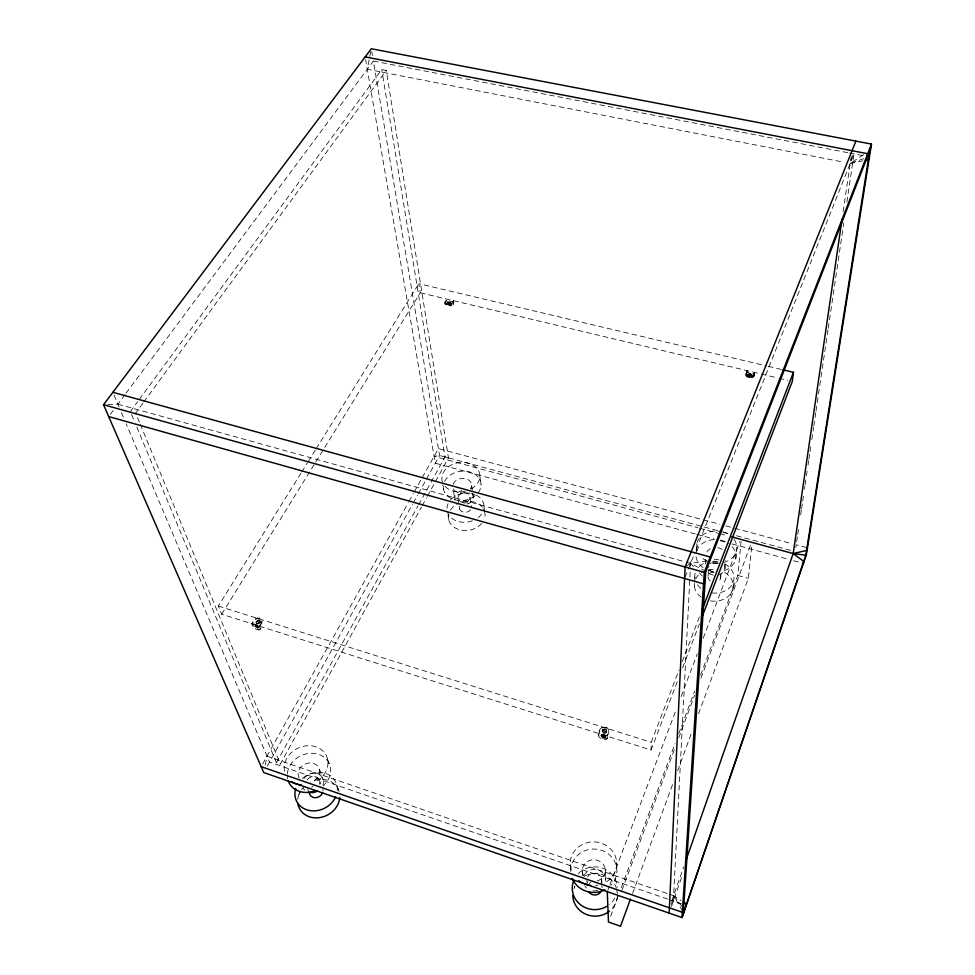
<?xml version="1.0" encoding="UTF-8"?>
<svg xmlns="http://www.w3.org/2000/svg" width="975" height="975" viewBox="0 0 975 975"><rect width="100%" height="100%" fill="white"/><g stroke="black" fill="none" stroke-linecap="round" stroke-linejoin="round"><path stroke-width="0.73" stroke-dasharray="4.88 3.66" d="M300.946 473.228L218.351 606.036L221.703 614.226L651.093 750.043L651.227 742.304L679.014 670.008M450.182 303.481L450.304 303.639A1.816 1.268 -7.4 0 0 447.086 302.872L451.523 304.456A1.828 1.158 32 0 1 450.06 305.053A1.828 1.158 32 0 1 448.317 303.7L448.451 303.213M673.347 901.083L689.837 578.553M689.91 577.029L690.373 567.925M690.458 566.402L690.836 559.028M694.407 586.072L694.553 583.379M694.627 582.026L695.102 573.836M696.211 553.678L696.772 543.77M705.449 564.172L706.022 555.397M708.094 576.006L708.764 566.195M720.647 578.09L720.988 573.897M724.852 568.852L725.595 560.089M745.838 374.327L746.801 371.987L754.272 373.766L753.322 376.118A3.937 2.84 3.3 0 1 748.617 377.569A3.937 2.84 3.3 0 1 745.838 374.327L747.13 370.646L746.862 373.644A3.9 2.633 20.6 0 0 750.384 376.85A3.9 2.633 20.6 0 0 754.321 375.424L754.601 372.438L753.382 375.448A3.937 2.84 3.3 0 1 748.678 376.898A3.937 2.84 3.3 0 1 745.899 373.657M746.801 371.987L746.594 374.315A3.9 2.633 20.6 0 0 750.104 377.52A3.9 2.633 20.6 0 0 754.053 376.094L754.321 375.424M751.347 375.826L751.213 376.326A1.95 1.414 3.3 0 1 747.593 375.46L747.801 374.607L752.139 375.802M751.518 375.302L751.518 375.302A1.95 1.414 3.3 0 0 747.91 374.437L747.593 375.46M732.981 588.352L733.736 580.271M735.735 558.785L736.527 550.229M754.053 376.094L754.272 373.766M700.55 675.273L737.807 575.433L741.073 541.515M698.563 713.81L748.325 578.358L751.944 544.464M843.156 211.624L851.029 157.767M795.832 547.548L796.234 544.83L806.045 547.475M796.685 541.832L797.574 535.811M797.794 534.312L798.683 528.292M800.682 514.763L801.352 510.254M801.572 508.743L802.462 502.734M802.681 501.223L803.571 495.215M804.46 489.194L804.899 486.196M805.131 484.685L806.24 477.165M806.459 475.666L807.129 471.157M808.019 465.136L808.677 460.627M808.897 459.128L809.786 453.107M810.018 451.608L810.908 445.587M811.797 439.579L813.564 427.55M813.796 426.038L815.795 412.51M816.014 410.999L819.573 386.941M819.792 385.442L828.019 329.806M828.238 328.307L843.789 223.043M846.909 201.996L854.015 153.867L695.687 550.656M370.732 51.675L367.283 69.262L844.228 162.264M265.237 765.119L267.028 756.198L667.875 893.722M605.487 736.369L605.438 736.21A2.316 1.048 23 0 0 603.306 734.711A2.316 1.048 23 0 0 601.246 734.882L605.487 736.369L605.268 737.283A2.316 1.048 23 0 1 603.196 737.453A2.316 1.048 23 0 1 601.063 735.942L601.039 735.357A2.316 1.048 23 0 1 603.111 735.187A2.316 1.048 23 0 1 605.243 736.686L605.268 737.283M606.755 731.14L606.365 732.42A2.316 2.035 -0.4 0 1 602.16 731.092L602.55 729.812A2.316 2.035 -0.4 0 1 606.755 731.14L602.416 730.056L606.694 731.408M602.16 731.092L606.511 732.176L602.221 730.823A2.316 2.035 -0.4 0 0 606.352 732.128M852.333 155.062L850.2 163.422L862.777 160.826M671.385 904.41L673.628 895.696L669.313 894.221M748.544 374.424L748.544 374.424A1.938 1.304 20.6 0 1 750.445 373.876A1.938 1.304 20.6 0 1 752.152 375.29L752.091 375.972A1.938 1.304 20.6 0 1 750.202 376.521A1.938 1.304 20.6 0 1 748.483 375.107L748.459 374.753A1.938 1.304 20.6 0 1 750.299 374.205A1.938 1.304 20.6 0 1 752.017 375.619L747.886 374.778A1.95 1.414 3.3 0 1 751.493 375.631L751.237 375.997A1.95 1.414 3.3 0 1 747.63 375.131M748.337 375.265L748.349 375.448A1.938 1.304 20.6 0 0 750.068 376.862A1.938 1.304 20.6 0 0 751.957 376.313L748.471 374.924M671.738 901.071L683.67 866.946M671.483 906.433L682.378 875.197M632.556 893.453L672.884 783.668M677.601 770.835L692.274 730.921M610.594 916.305L618.053 896.33M621.246 887.774L674.993 743.73M678.722 733.748L694.688 690.958M621.952 890.321L674.98 747.935M678.697 737.965L694.614 695.248M700.976 678.161L750.823 544.318M607.815 890.248L609.436 885.97M609.972 884.544L676.272 709.398M681.123 696.577L697.296 653.859M703.231 638.198L739.891 541.357M651.093 750.043L677.698 680.574M682.598 667.814L699.428 623.866M682.281 661.501L699.721 616.127M573.946 888.761L574.933 886.263L574.19 887.482M695.76 579.113L696.174 578.029A19.463 15.807 5 0 1 702.609 571.935M685.12 577.127L695.126 552.069M450.267 302.969L449.877 303.932A1.816 1.268 -7.4 0 1 446.672 303.164M446.708 303.834L447.05 302.543A1.816 1.268 -7.4 0 1 450.255 303.31M751.957 376.313L752.164 375.472L748.495 374.595M607.437 735.711L608.802 732.347A4.668 4.107 -0.4 0 0 600.1 729.605L598.808 734.943A4.68 2.121 23 0 0 603.232 738.294A4.68 2.121 23 0 0 607.51 737.697L607.437 735.711L598.723 732.956M607.12 738.66L607.035 736.113L608.79 731.774A4.668 4.119 -0.4 0 0 600.088 729.032L598.309 733.346L598.418 735.906A4.68 2.108 23 0 0 602.842 739.257A4.68 2.108 23 0 0 607.12 738.66L607.51 737.697M601.246 734.882L601.014 735.503L605.292 736.856M601.222 735.308L601.258 735.467A2.316 1.048 23 0 0 603.391 736.966A2.316 1.048 23 0 0 605.463 736.795L601.027 735.784L605.292 737.137M300.02 792.029L299.057 794.32L300.861 790.92M260.167 622.367L260.264 622.135A2.194 1.731 -20.6 0 0 256.62 620.977L260.167 622.367L256.449 621.197M256.193 621.623L256.084 621.855A2.194 1.731 -20.6 0 0 259.74 623.013L256.084 621.319L259.911 622.793M450.523 510.266L451.047 509.279A18.403 14.442 -8.6 0 1 457.848 503.648M136.805 427.038L276.449 762.73L280.325 764.071L421.407 507.122M422.138 505.793L426.526 497.798M427.257 496.47L448.463 457.86L386.283 70.456L381.737 69.578L138.487 400.554M276.449 762.73L417.885 506.122M418.616 504.794L445.002 456.922L381.737 69.578M267.357 766.033L412.437 504.392M413.168 503.063L417.592 495.093M418.324 493.764L425.685 480.48M426.428 479.152L439.554 455.483L373.376 61.072L848.043 152.722M262.641 764.059L408.208 502.783M408.952 501.455L413.388 493.484M414.119 492.168L421.517 478.896M422.26 477.567L438.397 448.597L719.977 524.331M602.428 730.348L602.562 730.104A2.316 2.035 -0.4 0 1 606.767 731.421M259.131 626.767L255.389 625.438A2.169 0.914 29.4 0 1 256.876 625.133A2.169 0.914 29.4 0 1 259.033 626.596L258.875 627.193L255.158 626.011L255.462 625.219M450.011 303.786L446.782 303.335L451.657 303.664L448.403 302.884M259.24 627.059L255.267 626.316L259.265 627.205A2.169 0.914 29.4 0 1 257.778 627.51A2.169 0.914 29.4 0 1 255.621 626.06L255.523 625.889M260.069 625.865L261.848 622.891A4.436 3.51 -20.6 0 0 259.837 618.735A4.436 3.51 -20.6 0 0 254.292 620.502L252.501 623.476L253.293 625.56A4.375 1.828 29.4 0 0 257.863 628.814A4.375 1.828 29.4 0 0 260.849 627.949L260.069 625.865L252.501 623.476M453.046 301.909L451.791 304.029A3.668 2.547 -7.4 0 1 447.196 305.358A3.668 2.547 -7.4 0 1 445.136 302.445L446.416 300.324L453.046 301.909L453.375 304.224A3.693 2.34 32 0 1 450.377 305.748A3.693 2.34 32 0 1 446.745 302.64L446.416 300.324M260.325 629.277L260.837 628.424M448.524 302.433L448.22 303.018A1.828 1.158 32 0 1 449.682 302.408A1.828 1.158 32 0 1 451.425 303.773L451.486 303.956M221.703 614.226L315.01 463.174M315.803 461.882L420.286 292.768L418.811 283.688L766.789 365.978M301.738 471.937L307.357 462.906M308.161 461.614L315.376 450.011M316.18 448.732L418.811 283.688M142.862 403.236L135.671 413.059L139.718 422.894M143.752 402.017L386.283 70.456M130.382 411.584L137.585 401.785M110.346 414.29L113.697 409.793M107.835 404.564L117.89 404.162L125.141 394.424M126.043 393.205L373.376 61.072M450.048 304.115L449.926 304.261A1.816 1.268 -7.4 0 1 446.721 303.493M686.205 566.256L690.605 563.367L710.007 560.454M863.667 154.672L850.2 163.422L865.727 157.974M849.542 153.002L868.055 156.585M768.263 366.332L781.597 369.488M420.286 292.768L759.818 373.681M761.292 374.022L777.526 377.898M779.013 378.251L787.861 380.36M448.268 303.517L451.523 304.298M747.642 375.278L751.311 376.155M725.839 525.903L733.176 527.877M734.638 528.267L791.834 543.648M445.002 456.922L448.463 457.86M717.332 530.558L439.554 455.483L434.082 456.337L697.917 527.768M723.218 532.143L729.093 533.739M736.442 535.726L792.297 550.814M699.38 528.17L718.429 533.325M719.903 533.727L727.228 535.702M695.248 533.947L435.264 463.21L365.625 59.67M696.723 534.337L714.346 539.138M720.22 540.735L726.095 542.332M731.969 543.928L789.263 559.516M793.601 560.698L803.376 563.355M737.807 575.433L748.325 578.358M117.89 404.162L684.755 561.746M686.217 562.148L690.605 563.367L704.547 570.57M218.351 606.036L651.227 742.304M667.607 899.096L269.527 762.109L126.202 423.808M669.033 899.596L681.878 904.02M682.585 911.162L673.628 895.696L681.208 900.632M690.605 563.367L693.542 566.56M699.416 572.947L702.353 576.14M673.628 895.696L682.671 907.506M113.977 394.948L119.072 406.977M121.448 412.583L123.825 418.19M131.552 414.399L134.477 421.419M140.303 424.296L280.325 764.071M307.673 789.128L308.783 791.956M319.117 779.439L322.311 787.983M319.581 769.677L323.359 779.89M327.527 759.184L330.196 766.679M336.887 785.484L339.398 792.553A21.535 18.525 -26.6 0 0 311.037 781.682M616.7 889.919L617.431 893.697M442.894 484.709L443.869 490.474M448.013 514.958L448.939 520.418M371.768 51.492L372.462 55.599M484.551 511.388L485.099 514.824A18.464 14.491 -8.6 0 1 484.453 518.639M458.104 499.115L458.993 504.794M459.225 506.208L459.676 509.06M470.048 497.274A6.094 4.741 -8.5 0 1 460.907 501.881A6.094 4.741 -8.5 0 1 460.98 493.63A6.094 4.741 -8.5 0 1 470.048 497.274L471.498 507.232M471.595 485.245L472.668 492.655M472.875 494.142L473.302 497.104M444.978 303.006L445.075 303.664M479.846 476.092L481.016 484.77M483.99 506.598L484.733 512.082M570.204 864.484L570.802 871.479M582.294 871.004L582.879 879.182M587.035 881.705L587.303 885.69M601.709 879.755L601.965 885.081M605.304 870.041L605.694 879.596M616.627 862.534L616.809 869.554M307.113 779.951A7.154 6.106 -25.9 0 1 315.997 776.929A7.154 6.106 -25.9 0 1 319.422 784.205M304.029 778.403A10.993 9.397 -25.9 0 1 317.692 773.76A10.993 9.397 -25.9 0 1 322.969 784.936M304.7 790.079A10.993 9.397 -25.9 0 1 303.176 788.141M299.154 777.989A11.127 9.47 -25.4 0 1 305.163 764.034A11.127 9.47 -25.4 0 1 319.398 768.958A11.127 9.47 -25.4 0 1 310.903 782.047M287.345 773.626A22.254 18.927 -25.4 0 1 318.813 754.431A22.254 18.927 -25.4 0 1 323.103 785.972M287.601 778.684A22.254 18.927 -25.4 0 1 287.259 774.906M284.554 771.262A22.449 19.025 -25.1 0 1 300.337 747.191A22.449 19.025 -25.1 0 1 326.588 756.247A22.449 19.025 -25.1 0 1 315.51 781.938M297.765 799.329A21.596 18.586 -26.6 0 1 298.947 794.296M301.58 789.628A21.535 18.525 -26.6 0 1 304.224 786.484M322.871 789.457A7.081 6.069 -26.2 0 1 322.981 791.078M311.634 787.154A7.081 6.069 -26.2 0 1 313.146 786.094M302.408 778.416A21.779 18.683 -26.2 0 1 325.65 773.37A21.779 18.683 -26.2 0 1 337.265 790.457M470.681 509.657A6.045 4.729 -8.6 0 1 463.125 512.046A6.045 4.729 -8.6 0 1 459.7 506.586M464.027 503.027A6.045 4.729 -8.6 0 1 471.315 506.001M472.095 493.508A9.384 7.288 -8.5 0 1 466.269 504.575M461.711 490.644A9.384 7.288 -8.5 0 0 454.923 499.943L453.034 488.097A9.482 7.325 -8.5 0 0 464.478 492.741M453.095 484.27A9.482 7.325 -8.5 0 1 465.904 478.774A9.482 7.325 -8.5 0 1 470.303 489.011M444.576 481.589A18.964 14.637 -8.5 0 1 470.389 472.119A18.964 14.637 -8.5 0 1 478.469 492.314M475.398 495.556A18.964 14.637 -8.5 0 1 454.703 499.785A18.964 14.637 -8.5 0 1 443.308 486.683M442.394 481.833A19.11 14.674 -8.4 0 1 454.655 463.612A19.11 14.674 -8.4 0 1 478.213 470.096A19.11 14.674 -8.4 0 1 470.157 489.474M465.514 491.193A19.11 14.674 -8.4 0 1 444.222 485.318M481.747 523.417A18.464 14.491 -8.6 0 1 459.469 529.717A18.464 14.491 -8.6 0 1 448.658 514.105M476.202 495.117A18.598 14.527 -8.6 0 1 483.381 510.437M481.492 514.093A18.598 14.527 -8.6 0 1 475.629 519.285M472.388 520.796A18.598 14.527 -8.6 0 1 447.537 512.228M446.989 508.462A18.598 14.527 -8.6 0 1 449.646 501.028M450.535 499.919A18.598 14.527 -8.6 0 1 470.474 493.301M471.607 493.508A18.598 14.527 -8.6 0 1 474.862 494.508M462.26 501.991A18.403 14.442 -8.6 0 1 484.563 511.071M720.342 575.408A6.398 5.168 4.9 0 1 718.051 581.393M710.3 580.929A6.398 5.168 4.9 0 1 708.264 575.347A6.398 5.168 4.9 0 1 713.785 571.886M716.893 563.611A10.043 8.032 4.5 0 1 711.787 562.77M706.875 551.947A10.043 8.032 4.5 0 1 710.202 548.84M717.637 547.706A10.043 8.032 4.5 0 1 722.317 549.547M732.213 546.695A20.073 16.063 4.6 0 1 722.963 570.96M712.579 571.435A20.073 16.063 4.6 0 1 707.57 570.034M703.146 567.657A20.073 16.063 4.6 0 1 696.016 556.53M696.625 550.972A20.073 16.063 4.6 0 1 714.127 539.626M720.562 540.162A20.073 16.063 4.6 0 1 728.642 543.575M733.943 539.297A20.231 16.112 4.4 0 1 723.657 562.453M718.49 563.245A20.231 16.112 4.4 0 1 713.2 562.928M706.973 561.027A20.231 16.112 4.4 0 1 700.099 555.945M697.113 550.778A20.231 16.112 4.4 0 1 696.491 545.159M697.101 542.405A20.231 16.112 4.4 0 1 719.952 531.314M722.487 531.85A20.231 16.112 4.4 0 1 729.373 534.97M710.446 600.88A19.524 15.856 5 0 0 733.115 584.208L731.981 580.125A19.463 15.807 5 0 0 722.987 571.472M701.22 597.139A19.524 15.856 5 0 1 694.31 583.294M724.73 563.94A19.671 15.917 4.9 0 1 732.761 583.367A19.671 15.917 4.9 0 1 711.031 592.776M700.842 588.315A19.671 15.917 4.9 0 1 695.931 582.099M694.822 577.992A19.671 15.917 4.9 0 1 696.589 569.9M699.355 566.487A19.671 15.917 4.9 0 1 707.631 562.027M712.579 561.259A19.671 15.917 4.9 0 1 717.637 561.563M708.277 569.851A19.463 15.807 5 0 1 717.027 569.656M714.005 572.349A6.447 5.192 4.7 0 1 709.057 568.9M710.153 563.782A6.447 5.192 4.7 0 1 711.384 562.904M712.871 562.319A6.447 5.192 4.7 0 1 717.771 562.599M724.376 564.708A9.933 7.995 4.7 0 1 718.538 574.884M713.42 575.116A9.933 7.995 4.7 0 1 707.009 571.667M714.188 559.284A9.933 7.995 4.7 0 1 719.209 560.113M587.779 876.83A7.41 6.996 0.6 0 1 597.76 873.892A7.41 6.996 0.6 0 1 600.905 883.313M587.267 882.18A7.41 6.996 0.6 0 1 586.938 880.376M584.257 875.087A11.395 10.762 0.6 0 1 599.613 870.59A11.395 10.762 0.6 0 1 604.451 885.068M597.736 890.394A11.395 10.762 0.6 0 1 591.837 890.614M586.621 888.03A11.395 10.762 0.6 0 1 584.72 885.873M584.062 876.379A11.542 10.847 0.2 0 1 588.498 860.937A11.542 10.847 0.2 0 1 604.476 866.446A11.542 10.847 0.2 0 1 597.248 880.925M570.765 871.479A23.071 21.706 0.2 0 1 601.758 850.358A23.071 21.706 0.2 0 1 610.886 885.337M571.167 870.127A23.29 21.828 0 0 1 584.622 843.509A23.29 21.828 0 0 1 614.104 853.686A23.29 21.828 0 0 1 605.95 882.131M598.016 885.129A23.29 21.828 0 0 1 595.579 885.471M589.4 883.35A7.325 6.947 0.9 0 1 590.874 882.192M601.758 885.958A7.325 6.947 0.9 0 1 602.099 887.737M614.859 898.012A22.535 21.365 0.9 0 1 609.338 904.605M578.309 873.649A22.535 21.365 0.9 0 1 602.477 868.177A22.535 21.365 0.9 0 1 617.309 887.116M584.549 876.111A22.267 21.17 1.2 0 1 616.444 888.213M617.37 896.476A22.34 21.243 1.2 0 1 609.582 911.089M448.403 302.713L448.5 303.396A1.828 1.158 32 0 0 450.243 304.761A1.828 1.158 32 0 0 451.705 304.163L451.608 303.481A1.828 1.158 32 0 0 449.865 302.116A1.828 1.158 32 0 0 448.403 302.713M260.154 621.831L259.63 622.708A2.194 1.731 -20.6 0 1 255.974 621.562L256.498 620.685A2.194 1.731 -20.6 0 1 260.154 621.831M261.629 622.294L259.338 626.133L260.349 628.802A4.375 1.828 29.4 0 1 257.351 629.667A4.375 1.828 29.4 0 1 252.793 626.401L251.769 623.732L254.061 619.905A4.436 3.51 -20.6 0 1 259.618 618.138A4.436 3.51 -20.6 0 1 261.629 622.294M453.326 300.641L451.693 303.371A3.681 2.547 -7.4 0 1 447.098 304.7A3.681 2.547 -7.4 0 1 445.039 301.775L446.684 299.057L447.098 302.043A3.693 2.34 32 0 0 450.742 305.138A3.693 2.34 32 0 0 453.728 303.627L453.326 300.641M255.365 626.474L255.133 625.865A2.169 0.902 29.4 0 1 256.62 625.56A2.169 0.902 29.4 0 1 258.777 627.023L259.009 627.632A2.169 0.902 29.4 0 1 257.522 627.937A2.169 0.902 29.4 0 1 255.365 626.474"/><path stroke-width="1.46" d="M669.155 913.124L685.108 566.987L855.904 141.131M683.329 912.454L705.815 571.216L869.785 150.686L871.479 144.093L371.304 48.75L103.521 404.735L263.738 772.553L682.013 917.585L806.374 554.629L871.479 144.093L704.279 572.325L682.013 917.585L805.813 555.202L869.785 150.686M686.156 905.483L686.266 903.91L683.731 902.277M710.007 560.454L710.251 557.03L112.868 392.316M783.071 369.83L793.443 372.292L792.297 381.42L702.682 615.359M842.059 219.156L793.187 553.568L685.681 861.193M803.376 563.355L803.693 561.381L793.187 553.568L731.628 536.896M867.141 157.475L867.726 153.709L365.162 56.928M683.585 908.688L682.354 912.283L261.19 766.679M807.446 547.852L806.569 550.424L793.187 553.568L805.813 555.202L806.374 554.629M630.459 899.157L620.502 926.25L608.461 922.009L607.279 891.674M702.439 609.046L793.443 372.292M705.278 579.333L703.536 583.83L108.664 416.544M869.456 156.853L868.359 159.668L865.568 160.241M705.815 571.216L704.279 572.325L103.521 404.735M335.692 796.746A21.779 18.683 -26.2 0 1 309.099 810.432A21.779 18.683 -26.2 0 1 295.717 788.507M339.714 797.489A21.596 18.586 -26.6 0 1 319.971 817.574A21.596 18.586 -26.6 0 1 298.021 804.314M322.628 792.724A7.081 6.069 -26.2 0 1 315.607 797.672A7.081 6.069 -26.2 0 1 309.343 793.309M317.472 791.091A10.993 9.397 -25.9 0 1 309.27 792.395M315.656 790.579A22.254 18.927 -25.4 0 1 288.283 781.085M301.446 784.997A22.449 19.025 -25.1 0 1 291.354 781.499M606.938 906.275A22.535 21.365 0.9 0 1 580.625 904.837A22.535 21.365 0.9 0 1 573.69 880.73M601.283 891.272A7.325 6.947 0.9 0 1 588.595 891.784M609.582 911.089A22.34 21.243 1.2 0 1 586.06 914.306A22.34 21.243 1.2 0 1 572.764 895.537M604.927 889.761A23.071 21.706 0.2 0 1 572.252 878.426M590.692 885.41A23.29 21.828 0 0 1 578.736 880.669"/></g></svg>
